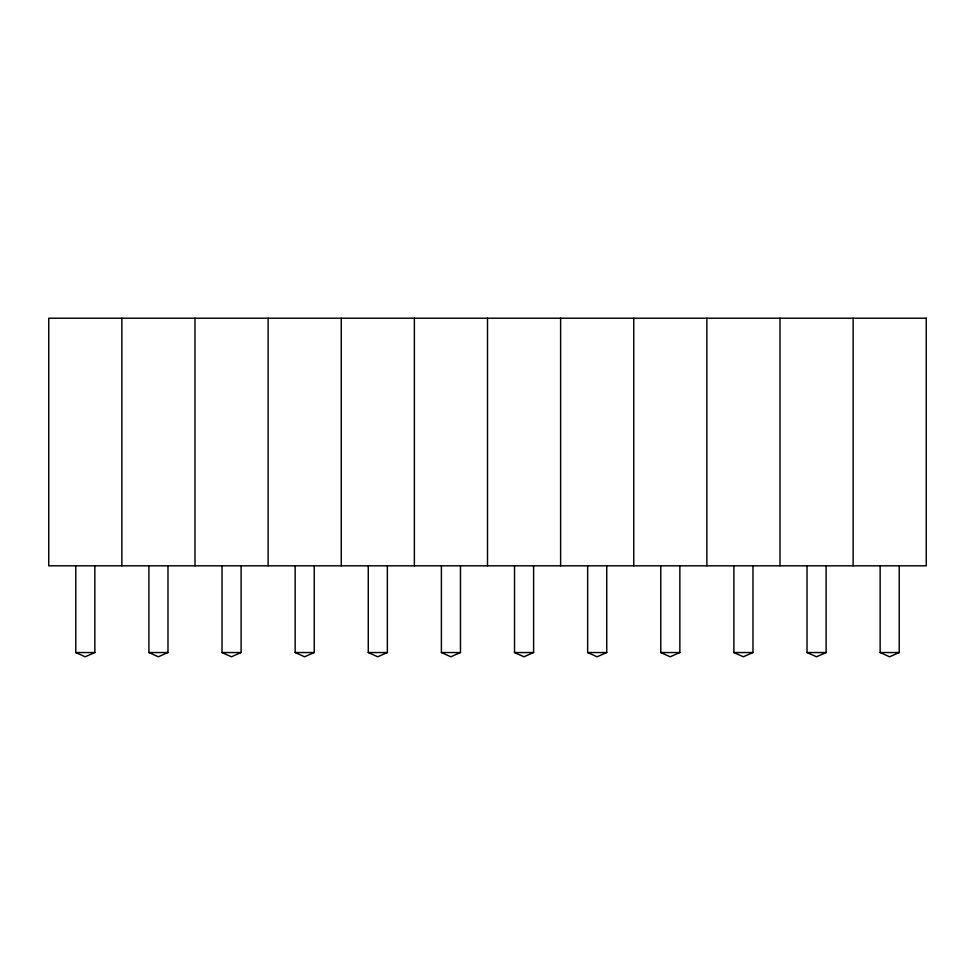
<?xml version="1.0" encoding="UTF-8"?>
<svg xmlns="http://www.w3.org/2000/svg" width="975" height="975" viewBox="0 0 975 975"><rect width="100%" height="100%" fill="white"/><g stroke="black" fill="none" stroke-linecap="round" stroke-linejoin="round"><path stroke-width="1.46" d="M94.855 565.805L94.855 652.543L85.203 656.784L75.77 652.543L75.77 565.805M167.98 565.805L167.98 652.543L158.328 656.784L148.895 652.543L148.895 565.805M241.105 565.805L241.105 652.543L231.453 656.784L222.02 652.543L222.02 565.805M314.23 565.805L314.23 652.543L304.578 656.784L295.145 652.543L295.145 565.805M387.355 565.805L387.355 652.543L377.703 656.784L368.27 652.543L368.27 565.805M460.48 565.805L460.48 652.543L450.828 656.784L441.395 652.543L441.395 565.805M533.605 565.805L533.605 652.543L523.953 656.784L514.52 652.543L514.52 565.805M606.73 565.805L606.73 652.543L597.078 656.784L587.645 652.543L587.645 565.805M679.855 565.805L679.855 652.543L670.203 656.784L660.77 652.543L660.77 565.805M752.98 565.805L752.98 652.543L743.328 656.784L733.895 652.543L733.895 565.805M826.105 565.805L826.105 652.543L816.453 656.784L807.02 652.543L807.02 565.805M899.23 565.805L899.23 652.543L889.578 656.784L880.145 652.543L880.145 565.805M75.77 652.543L94.855 652.543M148.895 652.543L167.98 652.543M222.02 652.543L241.105 652.543M295.145 652.543L314.23 652.543M368.27 652.543L387.355 652.543M441.395 652.543L460.48 652.543M514.52 652.543L533.605 652.543M587.645 652.543L606.73 652.543M660.77 652.543L679.855 652.543M733.895 652.543L752.98 652.543M807.02 652.543L826.105 652.543M880.145 652.543L899.23 652.543M853.125 318.216L853.125 565.805M780 318.216L780 565.805M706.875 318.216L706.875 565.805M633.75 318.216L633.75 565.805M560.625 318.216L560.625 565.805M487.5 318.216L487.5 565.805M414.375 318.216L414.375 565.805M341.25 318.216L341.25 565.805M268.125 318.216L268.125 565.805M195 318.216L195 565.805M121.875 318.216L121.875 565.805M926.25 318.216L48.75 318.216L48.75 565.805L926.25 565.805L926.25 318.216"/></g></svg>
